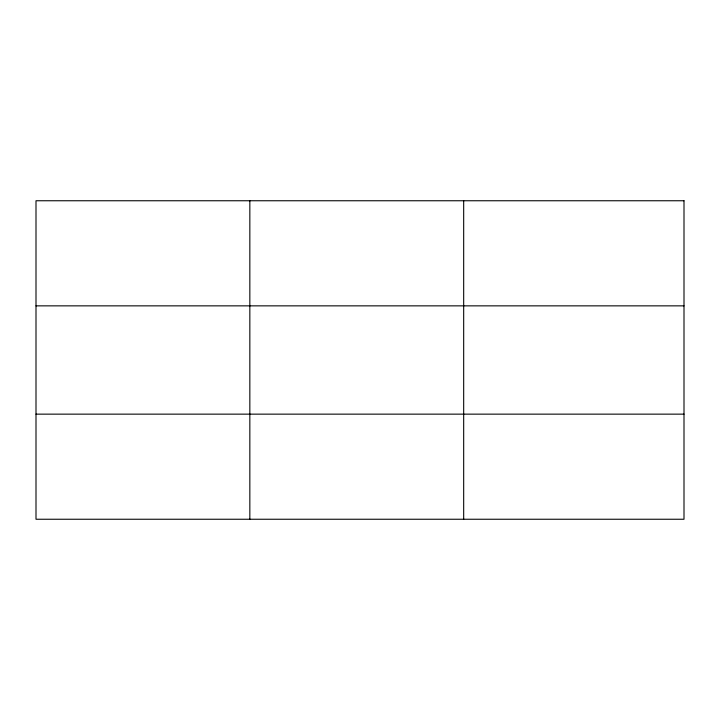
<?xml version="1.0" encoding="UTF-8"?>
<svg xmlns="http://www.w3.org/2000/svg" width="720" height="720" viewBox="0 0 720 720"><rect width="100%" height="100%" fill="white"/><g stroke="black" fill="none" stroke-linecap="round" stroke-linejoin="round"><path stroke-width="1.08" d="M249.84 200.754L249.84 519.246M463.68 200.754L463.68 519.246M36 305.856L684 305.856M36 414.144L684 414.144M684 200.754L684 519.246L36 519.246L36 200.754L684 200.754"/></g></svg>
